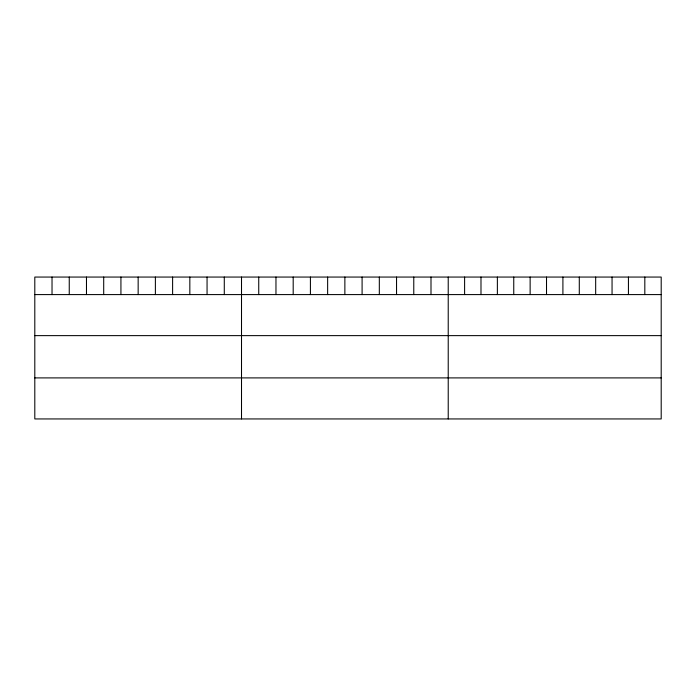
<?xml version="1.0" encoding="UTF-8"?>
<svg xmlns="http://www.w3.org/2000/svg" width="696" height="696" viewBox="0 0 696 696"><rect width="100%" height="100%" fill="white"/><g stroke="black" fill="none" stroke-linecap="round" stroke-linejoin="round"><path stroke-width="1.04" d="M661.2 294.591L661.2 418.94L34.8 418.94L34.8 277.06L661.2 277.06L661.2 294.591L34.8 294.591M34.8 335.629L661.2 335.629M34.8 377.902L661.2 377.902M644.818 277.06L644.818 294.591M628.436 277.06L628.436 294.591M612.054 277.06L612.054 294.591M595.672 277.06L595.672 294.591M579.289 277.06L579.289 294.591M562.907 277.06L562.907 294.591M546.517 277.06L546.517 294.591M530.135 277.06L530.135 294.591M513.752 277.06L513.752 294.591M497.37 277.06L497.37 294.591M480.988 277.06L480.988 294.591M464.606 277.06L464.606 294.591M448.224 277.06L448.224 418.94M430.998 277.06L430.998 294.591M413.772 277.06L413.772 294.591M396.546 277.06L396.546 294.591M379.32 277.06L379.32 294.591M362.094 277.06L362.094 294.591M344.868 277.06L344.868 294.591M327.642 277.06L327.642 294.591M310.416 277.06L310.416 294.591M293.19 277.06L293.19 294.591M275.964 277.06L275.964 294.591M258.738 277.06L258.738 294.591M241.512 277.06L241.512 418.94M224.286 277.06L224.286 294.591M207.06 277.06L207.06 294.591M189.834 277.06L189.834 294.591M172.608 277.06L172.608 294.591M155.382 277.06L155.382 294.591M138.156 277.06L138.156 294.591M120.93 277.06L120.93 294.591M103.704 277.06L103.704 294.591M86.478 277.06L86.478 294.591M69.252 277.06L69.252 294.591M52.026 277.06L52.026 294.591"/></g></svg>
